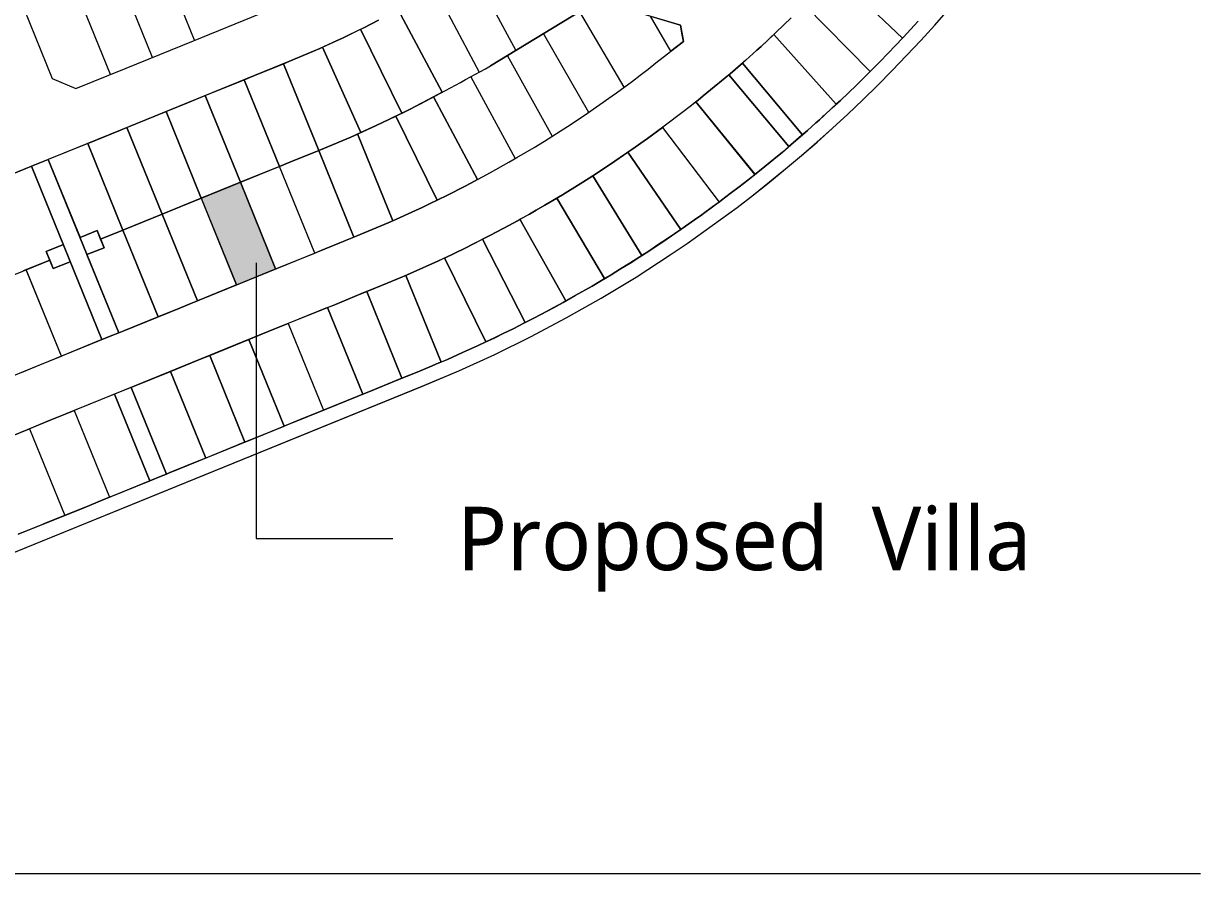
# Model space of a CAD drawing. Header units: millimetres. Extents: x -11775 to 1045055, y -409013 to 338495.
# Drawn here: x 606705 to 996589, y -409013 to -127490 of the extents above; entities that cross this region are included whole.
import ezdxf

# ---------------------------------------------------------------- set-up
doc = ezdxf.new("R2010")
doc.units = ezdxf.units.MM
for name, color, linetype, lineweight in [('A-DETL', 90, 'Continuous', 9), ('A-DETL-GENF', 92, 'Continuous', 9), ('A-DETL-THIN', 151, 'Continuous', 9), ('G-ANNO-TEXT', 231, 'Continuous', 9)]:
    doc.layers.add(name, color=color, linetype=linetype, lineweight=lineweight)
doc.styles.add('Lucida Sans Unicode_6', font='l_10646.ttf', dxfattribs={"height": 21000})

msp = doc.modelspace()

# ---------------------------------------------------------------- hatches: boundary and pattern name
at = {"layer": 'A-DETL-GENF'}
msp.add_hatch(color=5, dxfattribs=at).paths.add_polyline_path([(677253.581, -214065.729), (690222.924, -208793.525), (678548.217, -180075.013), (665578.903, -185347.29)])

# ---------------------------------------------------------------- linework, layer by layer
at = {"layer": 'A-DETL'}
for p, q in [((663343.517, -133039.298), (651668.726, -104321.62)), ((649447.796, -138688.104), (637772.932, -109970.247)), ((755833.331, -110378.755), (769752.864, -136471.785)), ((875378.598, -111011.612), (897872.005, -132344.157)), ((875378.598, -111011.612), (897872.005, -132344.157)), ((897872.059, -132344.208), (875378.598, -111011.612)), ((635552.117, -144337), (623877.326, -115619.322)), ((742932.166, -115939.311), (757687.954, -143599.953)), ((761431.738, -141542.732), (796871.305, -119945.634)), ((796871.305, -119945.634), (761431.738, -141542.732)), ((606825.691, -122550.5), (616240.691, -145710.5)), ((662966.691, -133192.5), (685199.691, -124153.5)), ((745371.12, -150255.874), (730785.875, -122914.925)), ((730785.875, -122914.925), (745371.12, -150255.874)), ((730785.875, -122914.925), (745371.12, -150255.874)), ((790904.734, -123581.701), (805594.275, -148615.825)), ((824291.691, -127988.5), (808994.691, -123501.5)), ((865401.7, -121334.299), (887185.734, -143389.842)), ((865401.7, -121334.299), (887185.734, -143389.842)), ((887185.734, -143389.842), (865401.7, -121334.299)), ((908571.691, -127988.5), (913122.691, -122814.5)), ((908573.691, -127986.5), (913124.691, -122812.5)), ((724337.691, -126368.5), (719382.691, -128897.5)), ((719382.691, -128897.5), (724337.691, -126368.5)), ((814410.14, -125089.989), (824291.691, -127988.5)), ((821188.268, -136641.371), (814410.14, -125089.989)), ((824811.691, -130686.5), (824291.691, -127988.5)), ((824291.691, -127988.5), (825331.691, -133385.5)), ((856079.691, -130386.5), (861030.691, -125651.5)), ((861030.691, -125651.5), (856079.691, -130386.5)), ((898076.691, -132128.5), (903050.691, -126714.5)), ((903050.691, -126714.5), (898076.691, -132128.5)), ((903048.691, -126716.5), (900561.691, -129423.5)), ((903945.691, -133093.5), (908571.691, -127988.5)), ((903947.691, -133091.5), (908573.691, -127986.5)), ((712348.691, -132307.5), (710575.691, -133143.5)), ((710575.691, -133143.5), (712348.691, -132307.5)), ((714332.691, -131371.5), (712348.691, -132307.5)), ((712348.691, -132307.5), (714332.691, -131371.5)), ((719382.691, -128897.5), (714332.691, -131371.5)), ((714332.691, -131371.5), (718374.087, -129391.616)), ((718374.087, -129391.616), (719382.691, -128897.5)), ((718374.087, -129391.616), (732013.74, -157229.3)), ((732013.74, -157229.3), (718374.087, -129391.616)), ((718374.087, -129391.616), (732013.74, -157229.3)), ((778952.977, -130865.178), (793855.71, -156900.857)), ((825331.691, -133385.5), (824811.691, -130686.5)), ((856079.691, -130386.5), (851051.691, -135040.5)), ((851051.691, -135040.5), (855256.863, -131148.123)), ((855256.863, -131148.123), (856079.691, -130386.5)), ((855256.863, -131148.123), (875949.935, -154235.912)), ((875949.935, -154235.912), (855256.863, -131148.123)), ((855256.863, -131148.123), (875949.935, -154235.912)), ((897875.508, -132347.479), (895543.691, -134798.5)), ((897872.005, -132344.157), (895543.745, -134798.551)), ((895545.691, -134796.5), (898076.691, -132128.5)), ((900561.691, -129423.5), (898074.691, -132130.5)), ((640733.691, -142230.5), (662966.691, -133192.5)), ((704847.691, -135716.5), (702777.691, -136646.5)), ((702777.691, -136646.5), (704847.691, -135716.5)), ((710575.691, -133143.5), (704847.691, -135716.5)), ((704847.691, -135716.5), (705698.051, -135334.521)), ((705698.051, -135334.521), (710575.691, -133143.5)), ((705698.051, -135334.521), (718398.415, -163613.116)), ((705698.051, -135334.521), (718398.415, -163613.116)), ((718398.415, -163613.116), (705698.051, -135334.521)), ((816209.691, -140553.5), (825331.691, -133385.5)), ((825331.691, -133385.5), (821188.268, -136641.371)), ((845948.691, -139615.5), (849678.691, -136271.5)), ((849678.691, -136271.5), (845948.691, -139615.5)), ((849678.691, -136271.5), (851051.691, -135040.5)), ((851051.691, -135040.5), (849678.691, -136271.5)), ((895543.691, -134798.5), (893013.691, -137465.5)), ((893015.691, -137463.5), (895545.691, -134796.5)), ((895543.745, -134798.551), (893015.691, -137463.5)), ((899243.691, -138126.5), (903945.691, -133093.5)), ((899245.691, -138124.5), (903947.691, -133091.5)), ((694553.691, -140105.5), (683259.691, -144696.5)), ((692812.657, -140813.229), (694553.691, -140105.5)), ((702777.691, -136646.5), (694553.691, -140105.5)), ((694553.691, -140105.5), (702777.691, -136646.5)), ((766990.434, -138155.228), (781834.335, -164764.622)), ((845948.691, -139615.5), (840774.691, -144103.5)), ((844849.954, -140568.56), (845948.691, -139615.5)), ((890439.691, -140091.5), (888813.691, -141750.5)), ((888815.691, -141748.5), (890441.691, -140089.5)), ((890439.691, -140091.5), (888815.691, -141748.5)), ((893015.691, -137463.5), (890439.691, -140091.5)), ((893013.691, -137465.5), (890439.691, -140091.5)), ((890441.691, -140089.5), (893015.691, -137463.5)), ((894468.691, -143086.5), (899243.691, -138126.5)), ((894470.691, -143084.5), (899245.691, -138124.5)), ((624058.691, -149009.5), (640733.691, -142230.5)), ((683259.691, -144696.5), (692812.657, -140813.229)), ((692812.657, -140813.229), (704487.124, -169531.148)), ((692812.657, -140813.229), (716161.27, -198248.277)), ((704487.124, -169531.148), (692812.657, -140813.229)), ((811006.691, -144574.5), (813599.691, -142603.5)), ((813599.691, -142603.5), (816209.691, -140553.5)), ((840774.691, -144103.5), (835527.691, -148506.5)), ((840310.531, -144492.998), (840774.691, -144103.5)), ((840774.691, -144103.5), (844849.954, -140568.56)), ((844849.954, -140568.56), (864784.083, -164314.122)), ((844849.954, -140568.56), (864784.083, -164314.122)), ((864784.083, -164314.122), (844849.954, -140568.56)), ((887185.747, -143389.855), (885250.691, -145300.5)), ((885252.691, -145298.5), (887868.691, -142715.5)), ((887185.734, -143389.842), (885252.704, -145298.513)), ((887868.691, -142715.5), (887185.734, -143389.842)), ((887866.691, -142717.5), (887185.747, -143389.855)), ((888813.691, -141750.5), (887866.691, -142717.5)), ((887868.691, -142715.5), (888815.691, -141748.5)), ((888813.691, -141750.5), (887868.691, -142715.5)), ((889622.691, -147973.5), (894468.691, -143086.5)), ((889624.691, -147971.5), (894470.691, -143084.5)), ((616240.691, -145710.5), (624058.691, -149009.5)), ((683259.691, -144696.5), (661026.691, -153734.5)), ((666873.924, -151357.525), (679843.267, -146085.32)), ((679843.267, -146085.32), (683259.691, -144696.5)), ((703192.267, -203521.32), (679843.267, -146085.32)), ((679843.267, -146085.32), (691517.53, -174802.736)), ((691517.53, -174802.736), (679843.267, -146085.32)), ((754858.896, -145143.933), (769586.799, -172209.797)), ((803130.691, -150425.5), (808412.691, -146545.5)), ((808412.691, -146545.5), (811006.691, -144574.5)), ((835527.691, -148506.5), (840310.531, -144492.998)), ((840310.531, -144492.998), (860242.158, -168235.58)), ((860242.158, -168235.58), (840310.531, -144492.998)), ((840310.531, -144492.998), (860242.158, -168235.58)), ((877323.691, -152964.5), (882637.691, -147882.5)), ((882635.648, -147884.454), (877323.691, -152964.5)), ((882635.691, -147884.5), (879978.691, -150425.5)), ((885250.691, -145300.5), (882635.691, -147884.5)), ((882637.691, -147882.5), (885252.691, -145298.5)), ((885250.679, -145300.488), (882637.703, -147882.512)), ((884705.691, -152784.5), (889622.691, -147973.5)), ((884707.691, -152782.5), (889624.691, -147971.5)), ((661026.691, -153734.5), (666873.924, -151357.525)), ((666873.924, -151357.525), (678548.217, -180075.013)), ((666873.924, -151357.525), (690222.924, -208793.525)), ((678548.217, -180075.013), (666873.924, -151357.525)), ((742526.288, -151768.948), (734812.87, -155826.161)), ((734812.87, -155826.161), (742526.288, -151768.948)), ((745371.12, -150255.874), (742526.288, -151768.948)), ((742526.288, -151768.948), (757073.964, -179185.723)), ((757073.964, -179185.723), (742526.288, -151768.948)), ((742526.288, -151768.948), (757073.964, -179185.723)), ((792377.691, -157929.5), (801685.691, -151451.5)), ((801685.691, -151451.5), (803130.691, -150425.5)), ((831888.691, -151462.5), (830206.691, -152828.5)), ((830206.691, -152828.5), (831888.691, -151462.5)), ((835527.691, -148506.5), (831888.691, -151462.5)), ((831888.691, -151462.5), (835527.691, -148506.5)), ((879978.691, -150425.5), (877321.691, -152966.5)), ((661026.691, -153734.5), (638793.691, -162773.5)), ((653904.693, -156630.004), (661026.691, -153734.5)), ((734812.87, -155826.161), (733246.966, -156625.056)), ((734812.87, -155826.161), (733246.966, -156625.056)), ((733246.966, -156625.056), (734812.87, -155826.161)), ((827515.691, -154943.5), (824787.691, -157085.5)), ((827515.691, -154943.5), (824787.691, -157085.5)), ((830206.691, -152828.5), (827515.691, -154943.5)), ((829467.686, -153409.323), (827515.691, -154943.5)), ((829467.686, -153409.323), (830206.691, -152828.5)), ((849015.425, -177474.66), (829467.686, -153409.323)), ((829467.686, -153409.323), (849022.664, -177483.572)), ((849015.425, -177474.66), (829467.686, -153409.323)), ((874623.691, -155463.5), (871925.691, -157961.5)), ((871927.691, -157959.5), (874625.691, -155461.5)), ((874623.691, -155463.5), (871927.691, -157959.5)), ((875950.009, -154235.992), (874623.691, -155463.5)), ((874625.691, -155461.5), (877323.691, -152964.5)), ((875949.935, -154235.912), (874625.691, -155461.5)), ((877323.691, -152964.5), (875949.935, -154235.912)), ((877321.691, -152966.5), (875950.009, -154235.992)), ((879721.691, -157517.5), (884705.691, -152784.5)), ((879723.691, -157515.5), (884707.691, -152782.5)), ((640935.554, -161902.709), (653904.693, -156630.004)), ((677253.581, -214065.729), (653904.693, -156630.004)), ((653904.693, -156630.004), (665578.903, -185347.29)), ((665578.903, -185347.29), (653904.693, -156630.004)), ((723542.872, -161302.659), (727764.358, -159311.374)), ((727764.358, -159311.374), (723542.872, -161302.659)), ((727764.358, -159311.374), (723542.872, -161302.659)), ((733246.966, -156625.056), (727764.358, -159311.374)), ((732013.74, -157229.3), (727764.358, -159311.374)), ((727764.358, -159311.374), (730079.049, -158177.243)), ((730079.049, -158177.243), (733246.966, -156625.056)), ((730079.049, -158177.243), (743722.025, -186013.809)), ((730079.049, -158177.243), (743722.025, -186013.809)), ((743722.025, -186013.809), (730079.049, -158177.243)), ((733246.966, -156625.056), (732013.74, -157229.3)), ((786912.691, -161549.5), (792377.691, -157929.5)), ((824787.691, -157085.5), (819366.691, -161205.5)), ((824787.691, -157085.5), (819366.691, -161205.5)), ((870367.691, -159358.5), (869598.612, -160047.412)), ((869598.691, -160047.5), (870369.691, -159356.5)), ((870367.588, -159358.385), (869598.691, -160047.5)), ((871927.691, -157959.5), (870367.588, -159358.385)), ((871541.488, -158306.001), (870367.691, -159358.5)), ((870369.691, -159356.5), (871927.691, -157959.5)), ((871925.691, -157961.5), (871541.488, -158306.001)), ((874671.691, -162172.5), (879721.691, -157517.5)), ((874673.691, -162170.5), (879723.691, -157515.5)), ((638793.691, -162773.5), (616560.691, -171810.5)), ((627966.074, -167174.578), (638793.691, -162773.5)), ((638793.691, -162773.5), (640935.554, -161902.709)), ((652609.589, -190619.567), (640935.554, -161902.709)), ((640935.554, -161902.709), (652609.589, -190619.567)), ((640935.554, -161902.709), (664284.238, -219337.934)), ((717549.652, -163994.309), (723542.872, -161302.659)), ((718398.415, -163613.116), (717549.652, -163994.309)), ((723542.872, -161302.659), (717549.771, -163994.255)), ((723542.872, -161302.659), (718398.415, -163613.116)), ((779245.691, -166403.5), (786912.691, -161549.5)), ((819366.691, -161205.5), (813434.691, -165552.5)), ((813434.691, -165552.5), (818335.168, -161961.405)), ((819366.691, -161205.5), (818335.168, -161961.405)), ((818335.168, -161961.405), (837097.09, -186646.358)), ((818335.168, -161961.405), (837107.517, -186660.077)), ((818335.168, -161961.405), (837097.09, -186646.358)), ((860897.691, -167685.5), (866451.691, -162867.5)), ((866449.691, -162869.5), (863672.691, -165278.5)), ((866449.691, -162869.5), (864784.083, -164314.122)), ((869187.691, -160415.5), (866449.691, -162869.5)), ((866451.691, -162867.5), (869189.691, -160413.5)), ((869187.588, -160415.385), (866451.691, -162867.5)), ((869598.612, -160047.412), (869187.691, -160415.5)), ((869189.691, -160413.5), (869598.691, -160047.5)), ((869556.691, -166746.5), (874671.691, -162172.5)), ((869558.691, -166744.5), (874673.691, -162170.5)), ((627966.074, -167174.578), (614893.145, -172488.304)), ((651314.999, -224610.394), (627966.074, -167174.578)), ((639640.276, -195891.844), (627966.074, -167174.578)), ((627966.074, -167174.578), (639640.276, -195891.844)), ((706401.476, -168753.088), (715140.803, -165076.792)), ((715140.803, -165076.792), (706401.476, -168753.088)), ((706401.476, -168753.088), (715140.803, -165076.792)), ((715140.803, -165076.792), (717549.652, -163994.309)), ((717549.652, -163994.309), (715140.803, -165076.792)), ((715140.803, -165076.792), (717379.898, -164070.593)), ((729130.511, -192975.821), (717379.898, -164070.593)), ((717379.898, -164070.593), (729061.978, -192807.238)), ((729061.978, -192807.238), (717379.898, -164070.593)), ((775814.691, -168519.5), (779245.691, -166403.5)), ((813434.691, -165552.5), (808257.691, -169228.5)), ((808257.691, -169228.5), (813434.691, -165552.5)), ((863672.691, -165278.5), (860895.691, -167687.5)), ((863672.56, -165278.349), (860897.691, -167685.5)), ((864784.083, -164314.122), (863674.822, -165276.651)), ((864378.691, -171239.5), (869556.691, -166746.5)), ((864380.691, -171237.5), (869558.691, -166744.5)), ((694934.032, -173413.862), (704487.124, -169531.148)), ((704487.124, -169531.148), (694934.032, -173413.862)), ((694934.039, -173413.859), (706401.476, -168753.088)), ((706401.476, -168753.088), (704487.124, -169531.148)), ((704487.124, -169531.148), (706401.476, -168753.088)), ((704487.124, -169531.148), (716161.27, -198248.277)), ((716161.27, -198248.277), (704487.124, -169531.148)), ((770175.691, -171872.5), (775814.691, -168519.5)), ((808257.691, -169228.5), (802607.691, -173104.5)), ((802607.691, -173104.5), (806926.624, -170141.636)), ((806926.624, -170141.636), (808257.691, -169228.5)), ((806926.624, -170141.636), (824463.195, -195704.561)), ((806926.624, -170141.636), (824463.195, -195704.561)), ((824463.195, -195704.561), (806926.624, -170141.636)), ((858079.691, -170050.5), (855263.691, -172414.5)), ((855265.691, -172412.5), (858081.691, -170048.5)), ((858079.533, -170050.312), (855265.691, -172412.5)), ((860242.158, -168235.58), (858079.533, -170050.312)), ((860242.316, -168235.769), (858079.691, -170050.5)), ((858081.691, -170048.5), (860897.691, -167685.5)), ((859140.691, -175650.5), (864378.691, -171239.5)), ((859142.691, -175648.5), (864380.691, -171237.5)), ((860897.691, -167685.5), (860242.158, -168235.58)), ((860895.691, -167687.5), (860242.316, -168235.769)), ((611001.691, -174069.5), (588768.691, -183106.5)), ((594872.042, -180625.684), (609334.575, -174747.129)), ((609334.575, -174747.129), (611001.691, -174069.5)), ((619898.217, -200732.541), (609334.575, -174747.129)), ((609334.575, -174747.129), (632683.748, -232183.556)), ((632683.575, -232183.129), (609334.575, -174747.129)), ((616560.691, -171810.5), (611001.691, -174069.5)), ((611001.691, -174069.5), (614893.087, -172488.161)), ((638242.02, -229923.996), (614893.087, -172488.161)), ((614893.087, -172488.161), (625418.972, -198380.692)), ((614893.087, -172488.161), (638242.02, -229923.996)), ((632218.497, -198908.941), (694934.032, -173413.862)), ((691517.53, -174802.736), (678548.217, -180075.013)), ((691517.53, -174802.736), (678548.217, -180075.013)), ((691517.53, -174802.736), (694934.032, -173413.862)), ((694934.032, -173413.862), (691517.53, -174802.736)), ((703192.267, -203521.32), (691517.53, -174802.736)), ((703192.267, -203521.32), (691517.53, -174802.736)), ((761445.691, -176809.5), (767502.691, -173403.5)), ((767502.691, -173403.5), (770175.691, -171872.5)), ((802607.691, -173104.5), (796894.691, -176887.5)), ((796894.691, -176887.5), (802607.691, -173104.5)), ((855263.691, -172414.5), (851044.691, -175841.5)), ((851046.691, -175839.5), (855265.691, -172412.5)), ((855265.691, -172412.5), (851046.691, -175839.5)), ((754635.691, -180479.5), (758751.691, -178295.5)), ((757073.964, -179185.723), (754635.691, -180479.5)), ((758751.691, -178295.5), (761445.691, -176809.5)), ((794133.691, -178653.5), (791123.691, -180578.5)), ((791123.691, -180578.5), (794133.691, -178653.5)), ((796894.691, -176887.5), (794133.691, -178653.5)), ((794133.691, -178653.5), (795252.367, -177937.969)), ((795252.367, -177937.969), (796894.691, -176887.5)), ((795252.367, -177937.969), (811568.45, -204390.313)), ((795252.367, -177937.969), (811529.055, -204326.443)), ((811529.055, -204326.443), (795252.367, -177937.969)), ((846664.691, -179322.5), (843738.691, -181620.5)), ((843740.691, -181618.5), (846666.691, -179320.5)), ((843740.691, -181618.5), (846666.691, -179320.5)), ((849022.664, -177483.572), (846664.691, -179322.5)), ((846666.691, -179320.5), (849557.691, -177048.5)), ((846666.691, -179320.5), (849015.425, -177474.66)), ((849557.691, -177048.5), (849015.425, -177474.66)), ((849555.691, -177050.5), (849022.664, -177483.572)), ((851044.691, -175841.5), (849555.691, -177050.5)), ((849557.691, -177048.5), (851046.691, -175839.5)), ((851046.691, -175839.5), (849557.691, -177048.5)), ((853843.691, -179977.5), (859140.691, -175650.5)), ((853845.691, -179975.5), (857510.077, -176982.145)), ((857510.931, -176981.448), (859142.691, -175648.5)), ((678548.217, -180075.013), (665578.903, -185347.29)), ((678548.217, -180075.013), (665578.903, -185347.29)), ((690222.924, -208793.525), (678548.217, -180075.013)), ((678548.217, -180075.013), (690222.924, -208793.525)), ((747111.691, -184352.5), (752957.691, -181370.5)), ((752957.691, -181370.5), (747111.691, -184352.5)), ((752957.691, -181370.5), (754635.691, -180479.5)), ((754635.691, -180479.5), (752957.691, -181370.5)), ((791123.691, -180578.5), (785294.691, -184173.5)), ((785294.691, -184173.5), (791123.691, -180578.5)), ((843738.691, -181620.5), (840829.691, -183831.5)), ((840831.691, -183829.5), (843740.691, -181618.5)), ((840831.691, -183829.5), (843740.691, -181618.5)), ((848490.691, -184219.5), (853843.691, -179977.5)), ((848492.691, -184217.5), (853845.691, -179975.5)), ((665578.903, -185347.29), (652609.589, -190619.567)), ((652609.589, -190619.567), (665578.903, -185347.29)), ((665578.903, -185347.29), (677253.581, -214065.729)), ((665578.903, -185347.29), (677253.581, -214065.729)), ((741196.691, -187251.5), (747111.691, -184352.5)), ((743722.025, -186013.809), (741196.691, -187251.5)), ((747111.691, -184352.5), (743722.025, -186013.809)), ((785294.691, -184173.5), (779402.691, -187676.5)), ((779402.691, -187676.5), (783326.485, -185343.668)), ((783326.485, -185343.668), (785294.691, -184173.5)), ((783326.485, -185343.668), (799166.53, -211991.024)), ((783326.485, -185343.668), (799166.53, -211991.024)), ((799166.53, -211991.024), (783326.485, -185343.668)), ((837097.343, -186646.703), (834956.691, -188219.5)), ((834958.691, -188217.5), (837921.691, -186040.5)), ((837097.09, -186646.358), (834958.691, -188217.5)), ((837097.09, -186646.358), (837921.691, -186040.5)), ((837919.691, -186042.5), (837097.343, -186646.703)), ((840829.691, -183831.5), (837919.691, -186042.5)), ((837921.691, -186040.5), (840831.691, -183829.5)), ((837921.691, -186040.5), (840831.691, -183829.5)), ((843082.691, -188375.5), (848490.691, -184219.5)), ((843084.691, -188373.5), (848492.691, -184217.5)), ((652609.589, -190619.567), (639640.276, -195891.844)), ((639640.276, -195891.844), (652609.589, -190619.567)), ((664284.238, -219337.934), (652609.589, -190619.567)), ((652609.589, -190619.567), (664284.238, -219337.934)), ((730252.691, -192272.5), (736509.691, -189462.5)), ((736509.691, -189462.5), (730252.691, -192272.5)), ((736509.691, -189462.5), (738799.691, -188381.5)), ((738799.691, -188381.5), (736509.691, -189462.5)), ((738799.691, -188381.5), (741196.691, -187251.5)), ((741196.691, -187251.5), (738799.691, -188381.5)), ((774275.691, -190590.5), (770349.691, -192797.5)), ((771157.787, -192343.229), (774275.691, -190590.5)), ((776537.691, -189318.5), (774275.691, -190590.5)), ((774275.691, -190590.5), (776537.691, -189318.5)), ((779402.691, -187676.5), (776537.691, -189318.5)), ((776537.691, -189318.5), (779402.691, -187676.5)), ((831379.691, -190831.5), (828995.691, -192524.5)), ((828997.691, -192522.5), (831381.691, -190829.5)), ((831381.691, -190829.5), (828997.691, -192522.5)), ((831993.691, -190395.5), (831379.691, -190831.5)), ((831381.691, -190829.5), (831995.691, -190393.5)), ((831995.691, -190393.5), (831381.691, -190829.5)), ((834956.691, -188219.5), (831993.691, -190395.5)), ((831995.691, -190393.5), (834958.691, -188217.5)), ((834958.691, -188217.5), (831995.691, -190393.5)), ((837622.691, -192444.5), (843082.691, -188375.5)), ((837624.691, -192442.5), (843084.691, -188373.5)), ((718248.691, -197399.5), (727502.691, -193507.5)), ((727502.691, -193507.5), (718248.691, -197399.5)), ((727502.691, -193507.5), (730252.691, -192272.5)), ((729061.978, -192807.238), (727502.691, -193507.5)), ((730252.691, -192272.5), (729061.978, -192807.238)), ((767460.691, -194391.5), (761404.691, -197604.5)), ((761404.691, -197604.5), (767460.691, -194391.5)), ((770349.691, -192797.5), (767460.691, -194391.5)), ((767460.691, -194391.5), (770349.691, -192797.5)), ((770349.691, -192797.5), (771157.787, -192343.229)), ((771157.787, -192343.229), (786351.89, -219364.636)), ((771157.787, -192343.229), (786351.89, -219364.636)), ((786351.89, -219364.636), (771157.787, -192343.229)), ((819935.691, -198810.5), (825999.691, -194650.5)), ((825999.691, -194650.5), (824463.195, -195704.561)), ((825997.691, -194652.5), (824463.488, -195704.988)), ((828995.691, -192524.5), (825997.691, -194652.5)), ((825999.691, -194650.5), (828997.691, -192522.5)), ((828997.691, -192522.5), (825999.691, -194650.5)), ((832111.691, -196424.5), (837622.691, -192444.5)), ((832113.691, -196422.5), (837624.691, -192442.5)), ((631069.887, -196083.486), (625418.972, -198380.692)), ((625418.972, -198380.692), (631069.887, -196083.486)), ((632218.497, -198908.941), (631069.887, -196083.486)), ((631069.887, -196083.486), (633367.107, -201734.396)), ((639640.276, -195891.844), (632218.497, -198908.941)), ((632218.497, -198908.941), (639640.276, -195891.844)), ((651314.999, -224610.394), (639640.276, -195891.844)), ((639640.276, -195891.844), (651314.999, -224610.394)), ((706608.691, -202132.5), (718248.691, -197399.5)), ((716161.27, -198248.277), (706608.691, -202132.5)), ((718248.691, -197399.5), (716161.27, -198248.277)), ((761404.691, -197604.5), (755296.691, -200720.5)), ((758770.539, -198948.314), (761404.691, -197604.5)), ((813805.691, -202870.5), (819935.691, -198810.5)), ((819935.691, -198810.5), (813805.691, -202870.5)), ((819933.691, -198812.5), (816868.691, -200842.5)), ((822965.691, -196732.5), (819933.691, -198812.5)), ((824463.195, -195704.561), (819935.691, -198810.5)), ((824463.488, -195704.988), (822965.691, -196732.5)), ((826552.691, -200317.5), (832111.691, -196424.5)), ((826554.691, -200315.5), (832113.691, -196422.5)), ((614247.141, -203029.351), (619898.217, -200732.541)), ((619898.217, -200732.541), (614247.141, -203029.351)), ((633367.107, -201734.396), (627716.191, -204031.602)), ((627716.191, -204031.602), (633367.107, -201734.396)), ((633367.107, -201734.396), (632218.497, -198908.941)), ((662142.691, -220208.5), (706608.691, -202132.5)), ((706608.691, -202132.5), (703192.267, -203521.32)), ((753423.691, -201638.5), (749125.691, -203744.5)), ((749125.691, -203744.5), (753423.691, -201638.5)), ((755296.691, -200720.5), (753423.691, -201638.5)), ((753423.691, -201638.5), (755296.691, -200720.5)), ((755296.691, -200720.5), (758770.539, -198948.314)), ((758770.539, -198948.314), (772852.71, -226564.875)), ((758770.539, -198948.314), (772852.71, -226564.875)), ((772852.71, -226564.875), (758770.539, -198948.314)), ((816868.691, -200842.5), (813803.691, -202872.5)), ((820947.691, -204119.5), (826552.691, -200317.5)), ((820949.691, -204117.5), (826554.691, -200315.5)), ((488877.691, -257276.5), (615395.751, -205854.806)), ((615395.751, -205854.806), (606584.142, -209436.175)), ((607613.94, -209017.626), (615395.751, -205854.806)), ((616544.36, -208680.261), (614247.141, -203029.351)), ((614247.141, -203029.351), (615395.751, -205854.806)), ((615395.751, -205854.806), (616544.36, -208680.261)), ((616544.36, -208680.261), (622195.437, -206383.451)), ((622195.437, -206383.451), (616544.36, -208680.261)), ((622195.437, -206383.451), (632683.575, -232183.129)), ((638242.087, -229924.161), (627716.191, -204031.602)), ((690222.924, -208793.525), (703192.267, -203521.32)), ((744163.691, -206085.5), (734800.691, -210290.5)), ((734800.691, -210290.5), (744163.691, -206085.5)), ((746606.691, -204932.5), (744163.691, -206085.5)), ((744163.691, -206085.5), (746170.715, -205138.264)), ((746170.715, -205138.264), (746606.691, -204932.5)), ((746170.715, -205138.264), (759832.691, -232969.5)), ((746170.715, -205138.264), (759832.691, -232969.5)), ((759832.691, -232969.5), (746170.715, -205138.264)), ((749125.691, -203744.5), (746606.691, -204932.5)), ((746606.691, -204932.5), (749125.691, -203744.5)), ((810832.691, -204772.5), (807609.691, -206833.5)), ((807611.691, -206831.5), (810834.691, -204770.5)), ((810834.691, -204770.5), (807611.691, -206831.5)), ((809606.691, -211453.5), (820947.691, -204119.5)), ((809608.691, -211451.5), (820949.691, -204117.5)), ((811529.374, -204326.96), (810832.691, -204772.5)), ((810834.691, -204770.5), (813805.691, -202870.5)), ((811529.055, -204326.443), (810834.691, -204770.5)), ((813805.691, -202870.5), (811529.055, -204326.443)), ((813803.691, -202872.5), (811529.374, -204326.96)), ((607613.94, -209017.626), (606584.142, -209436.175)), ((619251.257, -237644.16), (607610.883, -209010.105)), ((619250.83, -237643.108), (607613.94, -209017.626)), ((619250.83, -237643.108), (607613.94, -209017.626)), ((677253.581, -214065.729), (690222.924, -208793.525)), ((734800.691, -210290.5), (732295.691, -211344.5)), ((733366.656, -210893.882), (734800.691, -210290.5)), ((804479.691, -208763.5), (801350.691, -210693.5)), ((801352.691, -210691.5), (804481.691, -208761.5)), ((804481.691, -208761.5), (801352.691, -210691.5)), ((807609.691, -206833.5), (804479.691, -208763.5)), ((804481.691, -208761.5), (807611.691, -206831.5)), ((807611.691, -206831.5), (804481.691, -208761.5)), ((677253.581, -214065.729), (664284.238, -219337.934)), ((725242.691, -214311.5), (718491.691, -217056.5)), ((720402.253, -216279.653), (725242.691, -214311.5)), ((725242.691, -214311.5), (732295.691, -211344.5)), ((732295.691, -211344.5), (725242.691, -214311.5)), ((732295.691, -211344.5), (733366.656, -210893.882)), ((733366.656, -210893.882), (745041.427, -239614.014)), ((733366.656, -210893.882), (745041.427, -239614.014)), ((745041.501, -239614.191), (733366.656, -210893.882)), ((798189.691, -212572.5), (795029.691, -214451.5)), ((795031.691, -214449.5), (798191.691, -212570.5)), ((798191.691, -212570.5), (795031.691, -214449.5)), ((798105.691, -218421.5), (809606.691, -211453.5)), ((798107.691, -218419.5), (809608.691, -211451.5)), ((799166.886, -211991.624), (798189.691, -212572.5)), ((798191.691, -212570.5), (801352.691, -210691.5)), ((799166.53, -211991.024), (798191.691, -212570.5)), ((801352.691, -210691.5), (799166.53, -211991.024)), ((801350.691, -210693.5), (799166.886, -211991.624)), ((718491.691, -217056.5), (710012.691, -220502.5)), ((710012.691, -220502.5), (718491.691, -217056.5)), ((718491.691, -217056.5), (720402.253, -216279.653)), ((720402.253, -216279.653), (732075.997, -244997.258)), ((732075.997, -244997.258), (720402.253, -216279.653)), ((720402.253, -216279.653), (732075.997, -244997.258)), ((785432.691, -219881.5), (789469.691, -217611.5)), ((789469.691, -217611.5), (786351.89, -219364.636)), ((789467.691, -217613.5), (786352.264, -219365.301)), ((795029.691, -214451.5), (789467.691, -217613.5)), ((789469.691, -217611.5), (795031.691, -214449.5)), ((795031.691, -214449.5), (789469.691, -217611.5)), ((639909.691, -229246.5), (658655.691, -221626.5)), ((658655.691, -221626.5), (651314.999, -224610.394)), ((658655.691, -221626.5), (662142.691, -220208.5)), ((662142.691, -220208.5), (658655.691, -221626.5)), ((664284.238, -219337.934), (662142.691, -220208.5)), ((710012.691, -220502.5), (687779.691, -229541.5)), ((707397.348, -221565.788), (694392.83, -226852.877)), ((707397.348, -221565.788), (710012.691, -220502.5)), ((719071.176, -250283.599), (707397.348, -221565.788)), ((707397.348, -221565.788), (719072.366, -250286.527)), ((719071.176, -250283.599), (707397.348, -221565.788)), ((775714.691, -225105.5), (782212.691, -221657.5)), ((782212.691, -221657.5), (775714.691, -225105.5)), ((782210.691, -221659.5), (778961.691, -223383.5)), ((785430.691, -219883.5), (782210.691, -221659.5)), ((782212.691, -221657.5), (785432.691, -219881.5)), ((785432.691, -219881.5), (782212.691, -221657.5)), ((786352.264, -219365.301), (785430.691, -219883.5)), ((786351.89, -219364.636), (785432.691, -219881.5)), ((786463.691, -225018.5), (798105.691, -218421.5)), ((786465.691, -225016.5), (798107.691, -218419.5)), ((651314.999, -224610.394), (639909.691, -229246.5)), ((772437.691, -226776.5), (775714.691, -225105.5)), ((775714.691, -225105.5), (772852.71, -226564.875)), ((775712.691, -225107.5), (772853.106, -226565.653)), ((774695.691, -231241.5), (786463.691, -225018.5)), ((774697.691, -231239.5), (786465.691, -225016.5)), ((778961.691, -223383.5), (775712.691, -225107.5)), ((634350.691, -231505.5), (639909.691, -229246.5)), ((638242.02, -229923.996), (634350.691, -231505.5)), ((639909.691, -229246.5), (638242.087, -229924.161)), ((687779.691, -229541.5), (665546.691, -238579.5)), ((681388.212, -232139.718), (687779.691, -229541.5)), ((687779.691, -229541.5), (694392.83, -226852.877)), ((694392.83, -226852.877), (706067.592, -255572.985)), ((694392.83, -226852.877), (706066.399, -255570.051)), ((694392.83, -226852.877), (706066.399, -255570.051)), ((767062.691, -229478.5), (765857.691, -230068.5)), ((765859.691, -230066.5), (767064.691, -229476.5)), ((767064.691, -229476.5), (765859.691, -230066.5)), ((769159.691, -228450.5), (767062.691, -229478.5)), ((767064.691, -229476.5), (769161.691, -228448.5)), ((769161.691, -228448.5), (767064.691, -229476.5)), ((772435.691, -226778.5), (769159.691, -228450.5)), ((769161.691, -228448.5), (772437.691, -226776.5)), ((772437.691, -226776.5), (769161.691, -228448.5)), ((772853.106, -226565.653), (772435.691, -226778.5)), ((772852.71, -226564.875), (772437.691, -226776.5)), ((612117.691, -240542.5), (634350.691, -231505.5)), ((632683.575, -232183.129), (619250.83, -237643.108)), ((634350.691, -231505.5), (632683.575, -232183.129)), ((668383.491, -237426.304), (681388.212, -232139.718)), ((681388.212, -232139.718), (693062.818, -260859.443)), ((693061.74, -260856.791), (681388.212, -232139.718)), ((693061.74, -260856.791), (681388.212, -232139.718)), ((759830.691, -232971.5), (757128.691, -234246.5)), ((757130.691, -234244.5), (759832.691, -232969.5)), ((759832.691, -232969.5), (757130.691, -234244.5)), ((762555.691, -231686.5), (759830.691, -232971.5)), ((759832.691, -232969.5), (762557.691, -231684.5)), ((762557.691, -231684.5), (759832.691, -232969.5)), ((765857.691, -230068.5), (762555.691, -231686.5)), ((762557.691, -231684.5), (765859.691, -230066.5)), ((765859.691, -230066.5), (762557.691, -231684.5)), ((762819.691, -237089.5), (774695.691, -231241.5)), ((762821.691, -237087.5), (774697.691, -231239.5)), ((612117.691, -240542.5), (619250.83, -237643.108)), ((665546.691, -238579.5), (668383.491, -237426.304)), ((680058.044, -266145.9), (668383.491, -237426.304)), ((668383.491, -237426.304), (680057.223, -266143.879)), ((668383.491, -237426.304), (680057.223, -266143.879)), ((752144.691, -236484.5), (747161.691, -238723.5)), ((747163.691, -238721.5), (752146.691, -236482.5)), ((752146.691, -236482.5), (747163.691, -238721.5)), ((750853.691, -242561.5), (762819.691, -237089.5)), ((750855.691, -242559.5), (762821.691, -237087.5)), ((757128.691, -234246.5), (752144.691, -236484.5)), ((752146.691, -236482.5), (757130.691, -234244.5)), ((757130.691, -234244.5), (752146.691, -236482.5)), ((589884.691, -249582.5), (612117.691, -240542.5)), ((606281.558, -242915.488), (612117.691, -240542.5)), ((665546.691, -238579.5), (643312.691, -247616.5)), ((655378.545, -242712.339), (665546.691, -238579.5)), ((742125.691, -240842.5), (737088.691, -242960.5)), ((742127.691, -240840.5), (737090.691, -242958.5)), ((737090.691, -242958.5), (742127.691, -240840.5)), ((744313.691, -239921.5), (742125.691, -240842.5)), ((745041.427, -239614.014), (742127.691, -240840.5)), ((742127.691, -240840.5), (744315.691, -239919.5)), ((745041.916, -239615.175), (744313.691, -239921.5)), ((744315.691, -239919.5), (747163.691, -238721.5)), ((747163.691, -238721.5), (745041.501, -239614.191)), ((747161.691, -238723.5), (745041.916, -239615.175)), ((643312.691, -247616.5), (655378.545, -242712.339)), ((667052.545, -271430.575), (655378.545, -242712.339)), ((655378.545, -242712.339), (667052.545, -271430.575)), ((655378.545, -242712.339), (667053.27, -271432.358)), ((732076.411, -244998.277), (730164.691, -245775.5)), ((730166.691, -245773.5), (737090.691, -242958.5)), ((732075.997, -244997.258), (730166.691, -245773.5)), ((737090.691, -242958.5), (732075.997, -244997.258)), ((737088.691, -242960.5), (732076.411, -244998.277)), ((738813.691, -247656.5), (750853.691, -242561.5)), ((738815.691, -247654.5), (750855.691, -242559.5)), ((515360.691, -338494.5), (738813.691, -247656.5)), ((515362.691, -338492.5), (738815.691, -247654.5)), ((643312.691, -247616.5), (621079.691, -256653.5)), ((642373.542, -247998.234), (636815.165, -250257.536)), ((642373.542, -247998.234), (643312.691, -247616.5)), ((642373.542, -247998.234), (654047.824, -276717.162)), ((654047.824, -276717.162), (642373.542, -247998.234)), ((654048.238, -276718.18), (642374.594, -248000.82)), ((717196.691, -251045.5), (721686.691, -249220.5)), ((721686.691, -249220.5), (719071.176, -250283.599)), ((721684.691, -249222.5), (719072.366, -250286.527)), ((730164.691, -245775.5), (721684.691, -249222.5)), ((721686.691, -249220.5), (730166.691, -245773.5)), ((730166.691, -245773.5), (721686.691, -249220.5)), ((636815.165, -250257.536), (623527.207, -255658.664)), ((648489.534, -278976.678), (636815.165, -250257.535)), ((636815.165, -250257.536), (648490.05, -278977.947)), ((636816.281, -250260.282), (648489.948, -278977.696)), ((704227.691, -256317.5), (717196.691, -251045.5)), ((706066.399, -255570.051), (717196.691, -251045.5)), ((717194.691, -251047.5), (706067.592, -255572.985)), ((719072.366, -250286.527), (717194.691, -251047.5)), ((717196.691, -251045.5), (719071.176, -250283.599)), ((621079.691, -256653.5), (615520.691, -258912.5)), ((615520.691, -258912.5), (621079.691, -256653.5)), ((621079.691, -256653.5), (623527.207, -255658.664)), ((623527.207, -255658.664), (635201.784, -284378.319)), ((623527.207, -255658.664), (635202.362, -284379.742)), ((623527.207, -255658.664), (635201.784, -284378.319)), ((704225.691, -256319.5), (699450.691, -258260.5)), ((699452.691, -258258.5), (704227.691, -256317.5)), ((704227.691, -256317.5), (699452.691, -258258.5)), ((706067.592, -255572.985), (704225.691, -256319.5)), ((706066.399, -255570.051), (704227.691, -256317.5)), ((593288.691, -267953.5), (615520.691, -258912.5)), ((615520.691, -258912.5), (608705.145, -261684.151)), ((677219.691, -267297.5), (699452.691, -258258.5)), ((680057.223, -266143.879), (693061.74, -260856.791)), ((693062.818, -260859.443), (691257.087, -261593.475)), ((699452.691, -258258.5), (693061.74, -260856.791)), ((699450.691, -258260.5), (693062.818, -260859.443)), ((593883.831, -267711.477), (608705.145, -261684.151)), ((608705.145, -261684.151), (620380.214, -290405.016)), ((608705.145, -261684.151), (620379.645, -290403.617)), ((608705.145, -261684.151), (620379.645, -290403.617)), ((691257.087, -261593.475), (680058.044, -266145.9)), ((632753.691, -285373.5), (677219.691, -267297.5)), ((677219.691, -267297.5), (667052.545, -271430.575)), ((677217.691, -267299.5), (667053.27, -271432.358)), ((678286.98, -266865.212), (677217.691, -267299.5)), ((680057.223, -266143.879), (677219.691, -267297.5)), ((680058.044, -266145.9), (678286.98, -266865.212)), ((667052.545, -271430.575), (654047.824, -276717.162)), ((665317.784, -272137.727), (654984.691, -276337.5)), ((667053.27, -271432.358), (665317.784, -272137.727)), ((652348.54, -277409.129), (654048.238, -276718.18)), ((654048.496, -276718.815), (652348.691, -277409.5)), ((654984.691, -276337.5), (654048.496, -276718.815)), ((635201.784, -284378.319), (648489.534, -278976.678)), ((648490.184, -278978.277), (639378.904, -282682.024)), ((648489.948, -278977.696), (652348.54, -277409.129)), ((652348.691, -277409.5), (648490.184, -278978.277)), ((635485.41, -284264.734), (632751.691, -285375.5)), ((635201.784, -284378.319), (632753.691, -285373.5)), ((639378.904, -282682.024), (635485.41, -284264.734)), ((604962.691, -296671.5), (627195.691, -287632.5)), ((620379.645, -290403.617), (627195.691, -287632.5)), ((627193.691, -287634.5), (622480.636, -289551.192)), ((632751.691, -285375.5), (627193.691, -287634.5)), ((627195.691, -287632.5), (632753.691, -285373.5)), ((627195.691, -287632.5), (632753.691, -285373.5)), ((620379.645, -290403.617), (605557.772, -296429.565)), ((622480.636, -289551.192), (613440.845, -293225.879)), ((609475.922, -294837.798), (604960.691, -296673.5)), ((612529.075, -293596.514), (609475.922, -294837.798)), ((613440.845, -293225.879), (612529.075, -293596.514)), ((113589.361, -409012.606), (996589.361, -409012.606))]:
    msp.add_line(p, q, dxfattribs=at)
msp.add_arc((133242.918, 997216.495), 1300535.956, 297.552127217, 298.883027823, dxfattribs=at)
msp.add_arc((133242.918, 997216.495), 1300535.956, 297.552127217, 298.883027823, dxfattribs=at)
at = {"layer": 'A-DETL-THIN'}
for p, q in [((678548.217, -180075.013), (665578.903, -185347.29)), ((690222.924, -208793.525), (678548.217, -180075.013)), ((665578.903, -185347.29), (677253.581, -214065.729)), ((677253.581, -214065.729), (690222.924, -208793.525))]:
    msp.add_line(p, q, dxfattribs=at)
at = {"layer": 'G-ANNO-TEXT', "color": 7}
for p, q in [((683790.183, -206768.805), (683790.183, -298062.594)), ((683790.183, -298062.594), (717897.803, -298062.594)), ((717897.803, -298062.594), (729010.303, -298062.594))]:
    msp.add_line(p, q, dxfattribs=at)

# ---------------------------------------------------------------- texts
at = {"layer": 'G-ANNO-TEXT', "color": 7, "insert": (750346.303, -287562.594), "char_height": 21000, "width": 272734.0875, "attachment_point": 1, "style": 'Lucida Sans Unicode_6'}
msp.add_mtext('Proposed  Villa ', dxfattribs=at)

doc.saveas('drawing.dxf')
